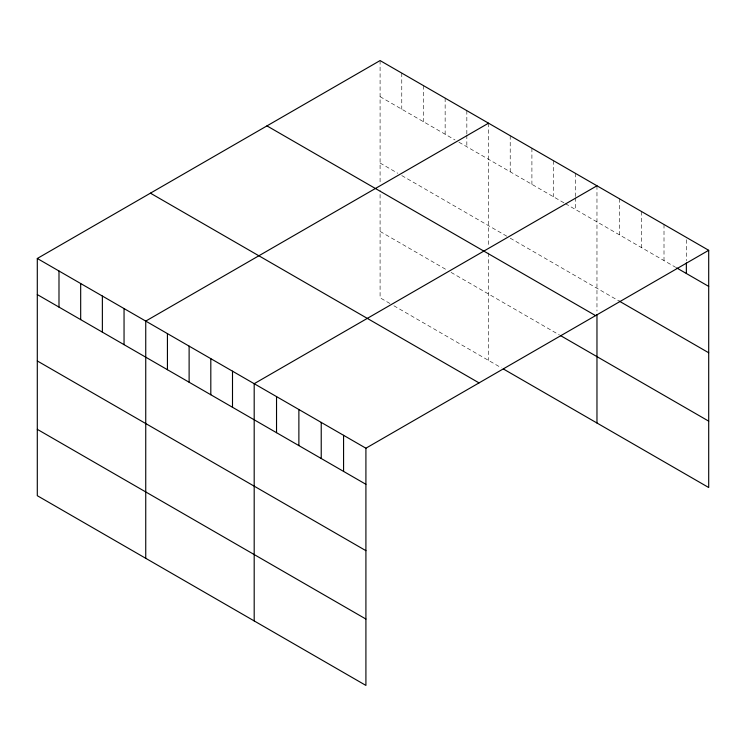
<?xml version="1.0" encoding="UTF-8"?>
<svg xmlns="http://www.w3.org/2000/svg" width="746" height="746" viewBox="0 0 746 746"><rect width="100%" height="100%" fill="white"/><g stroke="black" fill="none" stroke-linecap="round" stroke-linejoin="round"><path stroke-width="0.56" stroke-dasharray="3.73 2.8" d="M380.087 60.575L380.087 183.553M380.087 96.672L455.004 139.931M458.949 142.206L564.433 203.108M565.421 203.677L675.671 267.32M380.087 163.038L397.832 173.286M401.768 175.562L508.24 237.032M510.217 238.17L619.32 301.16M380.087 231.428L447.124 270.127M451.069 272.402L559.509 335.01M389.944 303.491L380.087 297.794L380.087 190.398M393.888 305.767L501.34 367.806M686.357 239.727L686.357 260.69M664.005 224.499L664.005 260.596M641.663 211.594L641.663 247.691M619.32 198.697L619.32 234.785M596.968 185.791L596.968 311.054M575.278 173.268L575.278 196.562M575.278 197.727L575.278 209.365M553.597 160.754L553.597 196.841M531.907 148.23L531.907 184.327M510.217 135.707L510.217 171.804M488.527 123.183L488.527 246.161M488.527 253.006L488.527 360.402M466.837 110.66L466.837 133.954M466.837 135.11L466.837 146.757M445.148 98.136L445.148 134.233M423.458 85.622L423.458 121.71M401.768 73.099L401.768 109.196"/><path stroke-width="1.12" d="M37.3 258.48L365.913 448.206L365.913 685.425L37.3 495.698L37.3 258.48L380.087 60.575L708.7 250.302L708.7 487.52L503.317 368.944M488.527 123.183L145.74 321.088L145.74 558.306M596.968 185.791L254.19 383.696L254.19 620.914M365.913 448.206L708.7 250.302M676.641 267.889L708.7 286.399M619.32 301.16L708.7 352.765M266.965 125.888L595.578 315.605M560.498 335.579L708.7 421.145M150.422 193.167L479.035 382.894M37.3 294.577L365.913 484.303M37.3 360.943L365.913 550.669M37.3 429.332L365.913 619.049M686.357 263.012L686.357 273.493M596.968 314.476L596.968 423.01M343.57 435.3L343.57 471.397M321.228 422.404L321.228 458.501M298.876 409.498L298.876 445.595M276.533 396.602L276.533 432.689M232.5 371.172L232.5 407.269M210.81 358.658L210.81 394.746M189.12 346.135L189.12 382.222M167.43 333.611L167.43 369.708M124.05 308.564L124.05 344.661M102.37 296.041L102.37 332.138M80.68 283.527L80.68 319.614M58.99 271.003L58.99 307.1"/></g></svg>
